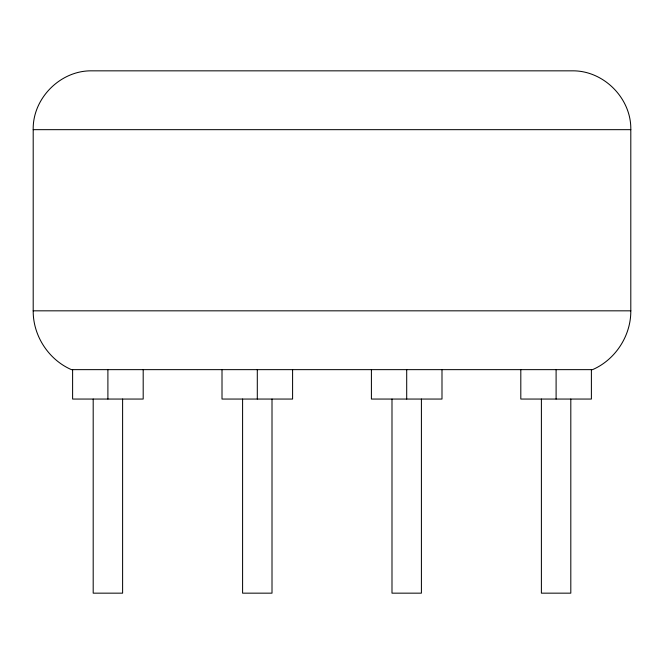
<?xml version="1.0" encoding="UTF-8"?>
<svg xmlns="http://www.w3.org/2000/svg" width="664" height="664" viewBox="0 0 664 664"><rect width="100%" height="100%" fill="white"/><g stroke="black" fill="none" stroke-linecap="round" stroke-linejoin="round"><path stroke-width="1" d="M630.8 310.827C631.016 335.718 615.404 359.739 592.57 369.64L71.43 369.64C48.596 359.739 32.984 335.718 33.2 310.827L33.2 129.663C32.536 98.222 60.582 70.185 92.022 70.84L571.978 70.84C603.418 70.185 631.464 98.222 630.8 129.663L630.8 310.827L33.2 310.827M33.2 129.663L630.8 129.663M591.392 369.64L591.392 399.056L520.808 399.056L520.808 369.64M570.808 399.056L570.808 593.159L541.392 593.159L541.392 399.056M556.1 369.64L556.1 399.056M441.992 369.64L441.992 399.056L371.408 399.056L371.408 369.64M421.408 399.056L421.408 593.159L391.992 593.159L391.992 399.056M406.7 369.64L406.7 399.056M292.592 369.64L292.592 399.056L222.008 399.056L222.008 369.64M272.008 399.056L272.008 593.159L242.592 593.159L242.592 399.056M257.3 369.64L257.3 399.056M143.192 369.64L143.192 399.056L72.608 399.056L72.608 369.64M122.608 399.056L122.608 593.159L93.192 593.159L93.192 399.056M107.9 369.64L107.9 399.056"/></g></svg>
